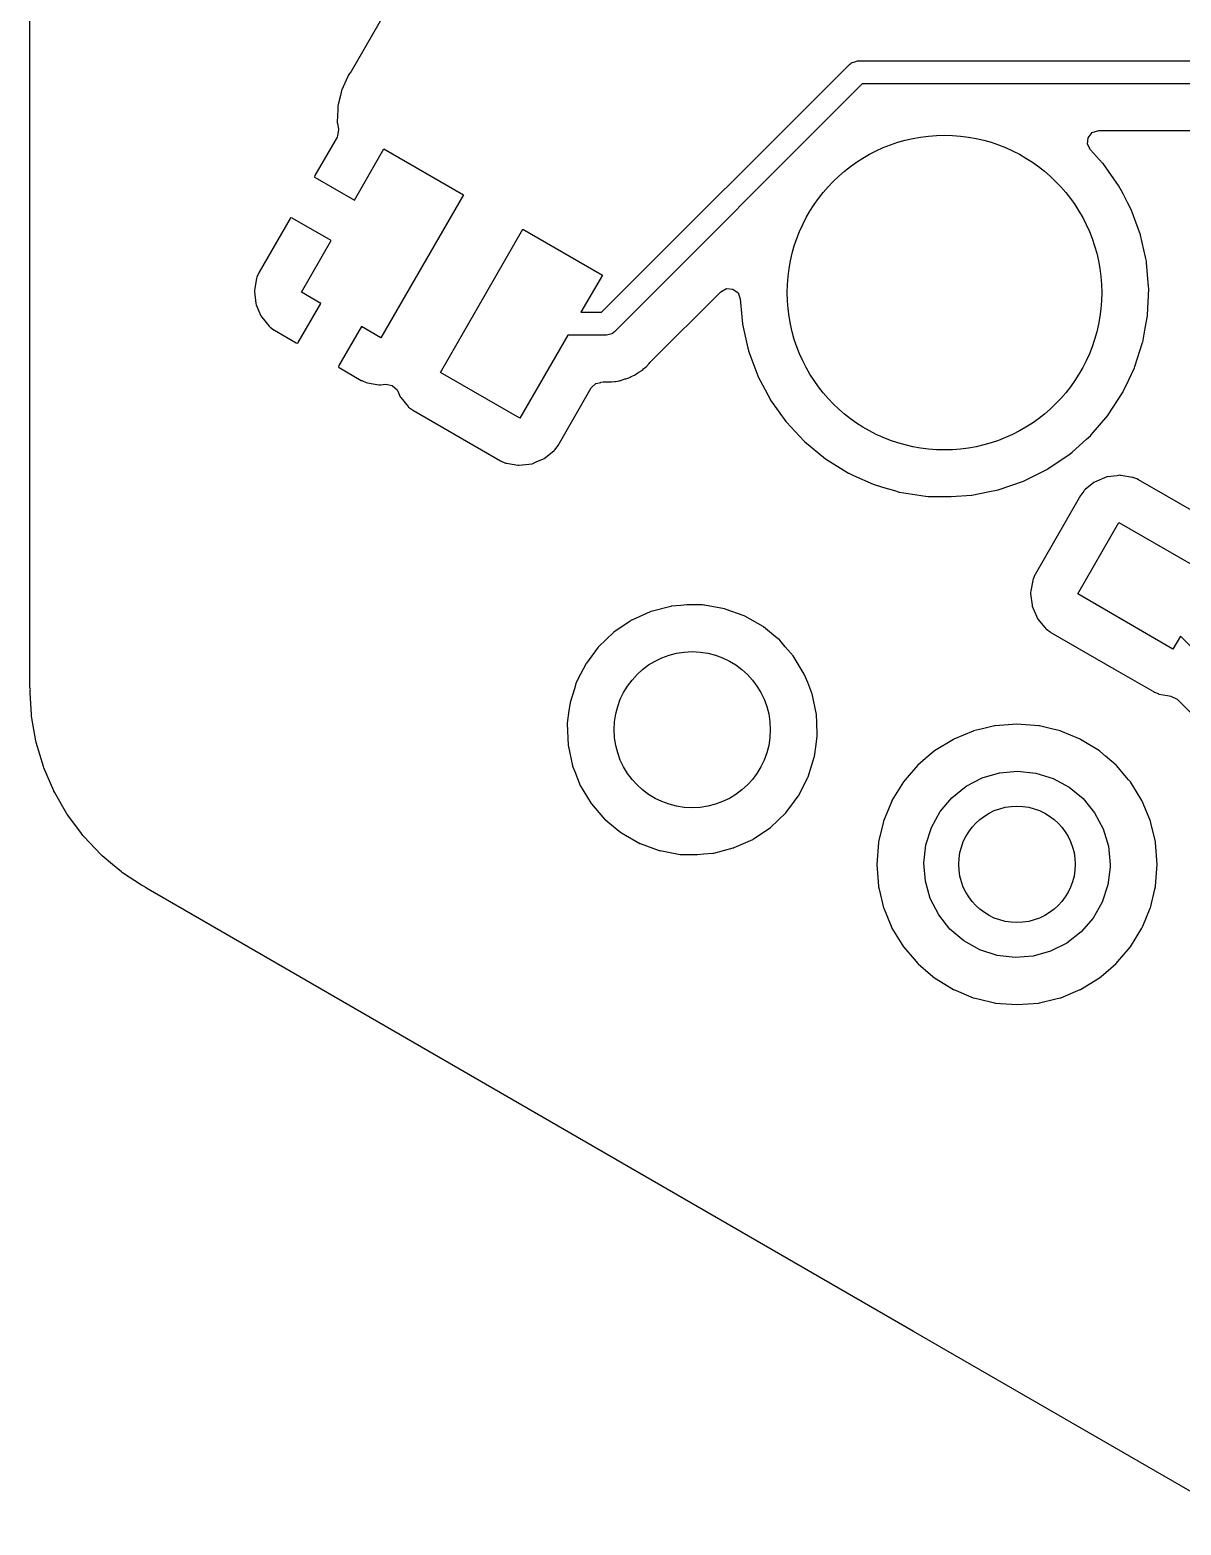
# Model space of a CAD drawing. Extents: x 189 to 319, y -167 to -61.
# Drawn here: x 188.78 to 201.33, y -162.51 to -146.22 of the extents above; entities that cross this region are included whole.
import ezdxf

# ---------------------------------------------------------------- set-up
doc = ezdxf.new("R2010")
doc.units = 0
doc.layers.add('BLACK', color=7, linetype='CONTINUOUS')

msp = doc.modelspace()

# ---------------------------------------------------------------- linework, layer by layer
at = {"layer": 'BLACK', "linetype": 'CONTINUOUS'}
for p, q in [((188.778, -153.361), (188.778, -144.819)), ((193.072, -145.302), (192.281, -146.673)), ((195.012, -149.298), (197.714, -146.597)), ((197.714, -146.597), (197.732, -146.583)), ((197.732, -146.583), (197.735, -146.58)), ((197.735, -146.58), (197.738, -146.579)), ((197.738, -146.579), (197.743, -146.575)), ((197.743, -146.575), (197.773, -146.569)), ((197.773, -146.569), (197.802, -146.56)), ((197.802, -146.56), (216.172, -146.56)), ((192.241, -146.737), (192.179, -146.874)), ((192.244, -146.732), (192.241, -146.737)), ((192.248, -146.721), (192.244, -146.732)), ((192.25, -146.717), (192.248, -146.721)), ((192.248, -146.721), (192.248, -146.721)), ((192.256, -146.706), (192.25, -146.717)), ((192.263, -146.697), (192.256, -146.706)), ((192.269, -146.69), (192.263, -146.697)), ((192.281, -146.673), (192.269, -146.69)), ((192.164, -146.935), (192.141, -147.034)), ((192.176, -146.88), (192.164, -146.935)), ((192.179, -146.874), (192.176, -146.88)), ((192.179, -146.874), (192.179, -146.874)), ((197.854, -146.81), (195.153, -149.512)), ((216.224, -146.81), (197.854, -146.81)), ((192.135, -147.094), (192.13, -147.225)), ((192.136, -147.054), (192.135, -147.094)), ((192.141, -147.034), (192.136, -147.054)), ((192.13, -147.225), (192.13, -147.233)), ((192.13, -147.233), (192.131, -147.239)), ((192.131, -147.239), (192.131, -147.239)), ((192.131, -147.239), (192.142, -147.306)), ((192.127, -147.39), (191.885, -147.809)), ((192.133, -147.377), (192.127, -147.39)), ((192.142, -147.306), (192.133, -147.377)), ((200.309, -147.467), (200.317, -147.396)), ((200.317, -147.396), (200.361, -147.341)), ((200.361, -147.341), (200.433, -147.319)), ((200.433, -147.319), (216.145, -147.319)), ((192.316, -148.078), (192.639, -147.519)), ((192.639, -147.519), (193.505, -148.019)), ((200.341, -147.53), (200.309, -147.467)), ((200.474, -147.673), (200.341, -147.53)), ((200.477, -147.676), (200.474, -147.673)), ((200.474, -147.673), (200.474, -147.673)), ((200.479, -147.679), (200.477, -147.676)), ((200.596, -147.844), (200.479, -147.679)), ((200.479, -147.679), (200.479, -147.679)), ((191.885, -147.809), (191.881, -147.824)), ((191.881, -147.824), (191.882, -147.826)), ((191.882, -147.826), (191.888, -147.831)), ((191.888, -147.831), (192.316, -148.078)), ((200.648, -147.917), (200.596, -147.844)), ((200.697, -148.009), (200.648, -147.917)), ((193.505, -148.019), (192.605, -149.578)), ((200.75, -148.11), (200.697, -148.009)), ((200.785, -148.178), (200.75, -148.11)), ((200.887, -148.455), (200.785, -148.178)), ((191.615, -148.276), (191.277, -148.862)), ((191.62, -148.27), (191.615, -148.276)), ((191.622, -148.27), (191.62, -148.27)), ((191.638, -148.273), (191.622, -148.27)), ((192.062, -148.518), (191.638, -148.273)), ((193.254, -149.953), (194.154, -148.394)), ((194.154, -148.394), (195.02, -148.894)), ((191.739, -149.078), (192.062, -148.518)), ((200.888, -148.459), (200.887, -148.455)), ((200.941, -148.697), (200.888, -148.459)), ((200.888, -148.459), (200.888, -148.459)), ((200.952, -148.743), (200.941, -148.697)), ((200.953, -148.755), (200.952, -148.743)), ((191.274, -148.868), (191.253, -148.915)), ((191.277, -148.862), (191.274, -148.868)), ((195.02, -148.894), (194.787, -149.298)), ((200.976, -149.02), (200.953, -148.755)), ((191.248, -148.93), (191.227, -149.057)), ((191.227, -149.057), (191.227, -149.075)), ((191.227, -149.075), (191.242, -149.202)), ((191.253, -148.915), (191.248, -148.93)), ((195.538, -149.846), (196.31, -149.074)), ((196.31, -149.074), (196.372, -149.04)), ((196.372, -149.04), (196.443, -149.045)), ((196.443, -149.045), (196.5, -149.087)), ((200.964, -149.328), (200.977, -149.042)), ((200.977, -149.037), (200.976, -149.02)), ((200.977, -149.042), (200.977, -149.037)), ((200.977, -149.042), (200.977, -149.042)), ((191.242, -149.202), (191.247, -149.219)), ((191.247, -149.219), (191.297, -149.336)), ((191.705, -149.629), (191.952, -149.201)), ((191.952, -149.201), (191.739, -149.078)), ((196.5, -149.087), (196.524, -149.152)), ((196.524, -149.152), (196.528, -149.192)), ((196.528, -149.192), (196.548, -149.425)), ((191.297, -149.336), (191.306, -149.351)), ((191.306, -149.351), (191.388, -149.451)), ((194.787, -149.298), (195.012, -149.298)), ((200.939, -149.471), (200.963, -149.337)), ((200.963, -149.337), (200.964, -149.332)), ((200.963, -149.337), (200.963, -149.337)), ((200.964, -149.332), (200.964, -149.328)), ((191.388, -149.451), (191.399, -149.461)), ((191.399, -149.461), (191.44, -149.492)), ((191.44, -149.492), (191.446, -149.495)), ((191.446, -149.495), (191.682, -149.632)), ((192.392, -149.455), (192.147, -149.879)), ((192.605, -149.578), (192.392, -149.455)), ((194.643, -149.548), (194.12, -150.453)), ((195.064, -149.548), (194.643, -149.548)), ((195.094, -149.54), (195.064, -149.548)), ((195.124, -149.533), (195.094, -149.54)), ((195.129, -149.529), (195.124, -149.533)), ((195.132, -149.528), (195.129, -149.529)), ((195.135, -149.525), (195.132, -149.528)), ((195.153, -149.512), (195.135, -149.525)), ((196.548, -149.425), (196.549, -149.429)), ((196.549, -149.429), (196.549, -149.429)), ((196.549, -149.429), (196.608, -149.691)), ((200.912, -149.623), (200.939, -149.471)), ((191.682, -149.632), (191.698, -149.635)), ((191.698, -149.635), (191.699, -149.635)), ((191.699, -149.635), (191.705, -149.629)), ((196.608, -149.691), (196.613, -149.713)), ((196.613, -149.713), (196.614, -149.717)), ((196.614, -149.717), (196.614, -149.717)), ((196.614, -149.717), (196.64, -149.789)), ((200.826, -149.889), (200.911, -149.627)), ((200.911, -149.627), (200.912, -149.623)), ((200.911, -149.627), (200.911, -149.627)), ((192.147, -149.879), (192.143, -149.894)), ((195.485, -149.901), (195.501, -149.889)), ((195.501, -149.889), (195.53, -149.855)), ((195.53, -149.855), (195.538, -149.846)), ((196.64, -149.789), (196.715, -149.99)), ((200.822, -149.904), (200.826, -149.889)), ((192.143, -149.894), (192.144, -149.896)), ((192.144, -149.896), (192.15, -149.901)), ((192.15, -149.901), (192.39, -150.04)), ((192.39, -150.04), (192.396, -150.043)), ((192.396, -150.043), (192.443, -150.064)), ((194.12, -150.453), (193.254, -149.953)), ((195.164, -150.054), (195.184, -150.048)), ((195.184, -150.048), (195.203, -150.044)), ((195.203, -150.044), (195.215, -150.043)), ((195.215, -150.043), (195.223, -150.042)), ((195.215, -150.043), (195.215, -150.043)), ((195.223, -150.042), (195.23, -150.039)), ((195.23, -150.039), (195.264, -150.025)), ((195.23, -150.039), (195.23, -150.039)), ((195.264, -150.025), (195.275, -150.022)), ((195.275, -150.022), (195.31, -150.011)), ((195.31, -150.011), (195.318, -150.009)), ((195.31, -150.011), (195.31, -150.011)), ((195.318, -150.009), (195.325, -150.005)), ((195.325, -150.005), (195.335, -149.999)), ((195.325, -150.005), (195.325, -150.005)), ((195.335, -149.999), (195.353, -149.99)), ((195.353, -149.99), (195.372, -149.983)), ((195.372, -149.983), (195.408, -149.957)), ((195.408, -149.957), (195.418, -149.95)), ((195.418, -149.95), (195.449, -149.932)), ((195.449, -149.932), (195.456, -149.928)), ((195.449, -149.932), (195.449, -149.932)), ((195.456, -149.928), (195.47, -149.913)), ((195.47, -149.913), (195.485, -149.901)), ((196.715, -149.99), (196.717, -149.994)), ((196.717, -149.994), (196.717, -149.994)), ((196.717, -149.994), (196.767, -150.09)), ((200.7, -150.161), (200.76, -150.034)), ((200.76, -150.034), (200.822, -149.904)), ((192.443, -150.064), (192.458, -150.068)), ((192.458, -150.068), (192.584, -150.089)), ((192.584, -150.089), (192.602, -150.09)), ((192.602, -150.09), (192.658, -150.083)), ((192.658, -150.083), (192.729, -150.095)), ((192.729, -150.095), (192.781, -150.142)), ((192.781, -150.142), (192.789, -150.159)), ((192.789, -150.159), (192.815, -150.22)), ((194.537, -150.749), (194.899, -150.122)), ((194.899, -150.122), (194.95, -150.073)), ((194.95, -150.073), (195.004, -150.062)), ((195.004, -150.059), (195.03, -150.058)), ((195.004, -150.062), (195.004, -150.059)), ((195.03, -150.058), (195.072, -150.057)), ((195.072, -150.057), (195.076, -150.057)), ((195.076, -150.057), (195.104, -150.057)), ((195.104, -150.057), (195.108, -150.056)), ((195.108, -150.056), (195.12, -150.055)), ((195.108, -150.056), (195.108, -150.056)), ((195.12, -150.055), (195.152, -150.054)), ((195.152, -150.054), (195.156, -150.054)), ((195.156, -150.054), (195.164, -150.054)), ((196.767, -150.09), (196.852, -150.252)), ((200.536, -150.415), (200.693, -150.175)), ((200.693, -150.175), (200.695, -150.171)), ((200.693, -150.175), (200.693, -150.175)), ((200.695, -150.171), (200.7, -150.161)), ((192.815, -150.22), (192.821, -150.227)), ((192.821, -150.227), (192.821, -150.227)), ((192.821, -150.227), (192.902, -150.324)), ((192.902, -150.324), (192.908, -150.332)), ((192.908, -150.332), (192.959, -150.369)), ((192.959, -150.369), (193.908, -150.917)), ((196.852, -150.252), (196.855, -150.255)), ((196.855, -150.255), (197.021, -150.489)), ((197.021, -150.489), (197.021, -150.489)), ((197.021, -150.489), (197.023, -150.492)), ((197.023, -150.492), (197.026, -150.495)), ((197.026, -150.495), (197.026, -150.495)), ((197.026, -150.495), (197.169, -150.648)), ((200.348, -150.635), (200.531, -150.422)), ((200.531, -150.422), (200.534, -150.419)), ((200.531, -150.422), (200.531, -150.422)), ((200.534, -150.419), (200.536, -150.415)), ((200.536, -150.415), (200.536, -150.415)), ((197.169, -150.648), (197.225, -150.708)), ((200.142, -150.822), (200.3, -150.681)), ((200.3, -150.681), (200.342, -150.643)), ((200.342, -150.643), (200.348, -150.635)), ((194.387, -150.892), (194.473, -150.821)), ((194.473, -150.821), (194.494, -150.804)), ((194.494, -150.804), (194.5, -150.799)), ((194.494, -150.804), (194.494, -150.804)), ((194.5, -150.799), (194.537, -150.749)), ((197.225, -150.708), (197.453, -150.896)), ((199.877, -151.006), (200.122, -150.84)), ((200.122, -150.84), (200.142, -150.822)), ((193.908, -150.917), (193.965, -150.942)), ((193.965, -150.942), (193.973, -150.944)), ((193.973, -150.944), (193.973, -150.944)), ((193.973, -150.944), (194.1, -150.965)), ((194.1, -150.965), (194.1, -150.965)), ((194.1, -150.965), (194.109, -150.966)), ((194.109, -150.966), (194.253, -150.949)), ((194.253, -150.949), (194.3, -150.929)), ((194.3, -150.929), (194.379, -150.895)), ((194.379, -150.895), (194.387, -150.892)), ((194.379, -150.895), (194.379, -150.895)), ((197.453, -150.896), (197.704, -151.051)), ((199.786, -151.051), (199.874, -151.008)), ((199.874, -151.008), (199.877, -151.006)), ((199.874, -151.008), (199.874, -151.008)), ((197.704, -151.051), (197.708, -151.053)), ((197.708, -151.053), (197.708, -151.053)), ((197.708, -151.053), (197.76, -151.076)), ((197.76, -151.076), (197.973, -151.172)), ((197.973, -151.172), (198.075, -151.203)), ((199.334, -151.234), (199.613, -151.138)), ((199.613, -151.138), (199.786, -151.051)), ((200.379, -151.155), (200.286, -151.231)), ((200.386, -151.149), (200.379, -151.155)), ((200.379, -151.155), (200.379, -151.155)), ((200.52, -151.092), (200.386, -151.149)), ((200.529, -151.091), (200.52, -151.092)), ((200.633, -151.079), (200.529, -151.091)), ((200.529, -151.091), (200.529, -151.091)), ((200.664, -151.075), (200.633, -151.079)), ((200.673, -151.076), (200.664, -151.075)), ((200.8, -151.097), (200.673, -151.076)), ((200.673, -151.076), (200.673, -151.076)), ((200.808, -151.099), (200.8, -151.097)), ((200.8, -151.097), (200.8, -151.097)), ((200.815, -151.102), (200.808, -151.099)), ((200.846, -151.115), (200.815, -151.102)), ((200.815, -151.102), (200.815, -151.102)), ((200.865, -151.124), (200.846, -151.115)), ((201.182, -151.307), (200.865, -151.124)), ((198.075, -151.203), (198.204, -151.241)), ((198.204, -151.241), (198.256, -151.257)), ((198.256, -151.257), (198.261, -151.257)), ((198.261, -151.257), (198.261, -151.257)), ((198.261, -151.257), (198.545, -151.302)), ((198.545, -151.302), (198.545, -151.302)), ((198.545, -151.302), (198.548, -151.303)), ((198.548, -151.303), (198.573, -151.304)), ((198.573, -151.304), (198.639, -151.307)), ((198.639, -151.307), (198.639, -151.307)), ((198.639, -151.307), (198.64, -151.307)), ((198.64, -151.307), (198.825, -151.307)), ((198.825, -151.307), (199.045, -151.293)), ((199.045, -151.293), (199.049, -151.292)), ((199.049, -151.292), (199.224, -151.256)), ((199.049, -151.292), (199.049, -151.292)), ((199.224, -151.256), (199.334, -151.234)), ((200.235, -151.295), (199.935, -151.815)), ((200.236, -151.292), (200.235, -151.295)), ((200.235, -151.295), (200.235, -151.295)), ((200.238, -151.29), (200.236, -151.292)), ((200.269, -151.248), (200.238, -151.29)), ((200.238, -151.29), (200.238, -151.29)), ((200.273, -151.242), (200.269, -151.248)), ((200.269, -151.248), (200.269, -151.248)), ((200.286, -151.231), (200.273, -151.242)), ((201.985, -151.77), (201.182, -151.307)), ((200.203, -152.368), (200.653, -151.588)), ((200.653, -151.588), (201.692, -152.188)), ((199.935, -151.815), (199.738, -152.155)), ((199.737, -152.158), (199.716, -152.205)), ((199.738, -152.155), (199.737, -152.158)), ((199.712, -152.22), (199.693, -152.335)), ((199.713, -152.213), (199.712, -152.22)), ((199.712, -152.22), (199.712, -152.22)), ((199.716, -152.205), (199.713, -152.213)), ((199.716, -152.205), (199.716, -152.205)), ((195.875, -152.494), (195.775, -152.502)), ((195.942, -152.488), (195.875, -152.494)), ((196.104, -152.488), (195.942, -152.488)), ((196.106, -152.488), (196.104, -152.488)), ((196.111, -152.488), (196.106, -152.488)), ((196.106, -152.488), (196.106, -152.488)), ((196.128, -152.489), (196.111, -152.488)), ((196.132, -152.49), (196.128, -152.489)), ((196.35, -152.529), (196.132, -152.49)), ((196.132, -152.49), (196.132, -152.49)), ((199.693, -152.335), (199.689, -152.356)), ((199.689, -152.356), (199.69, -152.365)), ((199.69, -152.365), (199.705, -152.489)), ((199.705, -152.489), (199.707, -152.501)), ((201.242, -152.968), (200.203, -152.368)), ((195.332, -152.658), (195.325, -152.663)), ((195.336, -152.655), (195.332, -152.658)), ((195.332, -152.658), (195.332, -152.658)), ((195.341, -152.653), (195.336, -152.655)), ((195.542, -152.563), (195.341, -152.653)), ((195.547, -152.56), (195.542, -152.563)), ((195.542, -152.563), (195.542, -152.563)), ((195.552, -152.559), (195.547, -152.56)), ((195.765, -152.504), (195.552, -152.559)), ((195.552, -152.559), (195.552, -152.559)), ((195.77, -152.502), (195.765, -152.504)), ((195.765, -152.504), (195.765, -152.504)), ((195.775, -152.502), (195.77, -152.502)), ((195.775, -152.502), (195.775, -152.502)), ((196.355, -152.53), (196.35, -152.529)), ((196.35, -152.529), (196.35, -152.529)), ((196.36, -152.532), (196.355, -152.53)), ((196.567, -152.607), (196.36, -152.532)), ((196.36, -152.532), (196.36, -152.532)), ((196.572, -152.609), (196.567, -152.607)), ((196.567, -152.607), (196.567, -152.607)), ((196.773, -152.723), (196.572, -152.609)), ((199.707, -152.501), (199.764, -152.635)), ((199.764, -152.635), (199.77, -152.642)), ((199.77, -152.642), (199.77, -152.642)), ((199.77, -152.642), (199.844, -152.733)), ((195.145, -152.784), (194.978, -152.943)), ((195.325, -152.663), (195.145, -152.784)), ((196.777, -152.726), (196.773, -152.723)), ((196.909, -152.835), (196.777, -152.726)), ((196.777, -152.726), (196.777, -152.726)), ((199.844, -152.733), (199.856, -152.747)), ((199.856, -152.747), (199.863, -152.752)), ((199.863, -152.752), (199.863, -152.752)), ((199.863, -152.752), (199.904, -152.782)), ((199.904, -152.782), (199.904, -152.782)), ((199.904, -152.782), (199.907, -152.784)), ((199.907, -152.784), (199.91, -152.786)), ((199.91, -152.786), (199.91, -152.786)), ((199.91, -152.786), (200.597, -153.182)), ((194.975, -152.948), (194.846, -153.121)), ((194.978, -152.943), (194.975, -152.948)), ((196.951, -152.869), (196.909, -152.835)), ((196.955, -152.873), (196.951, -152.869)), ((197.015, -152.943), (196.955, -152.873)), ((196.955, -152.873), (196.955, -152.873)), ((197.102, -153.043), (197.015, -152.943)), ((201.322, -152.829), (201.242, -152.968)), ((202.805, -154.313), (201.322, -152.829)), ((194.838, -153.133), (194.783, -153.241)), ((194.84, -153.128), (194.838, -153.133)), ((194.846, -153.121), (194.84, -153.128)), ((197.222, -153.241), (197.102, -153.043)), ((194.783, -153.241), (194.736, -153.334)), ((197.259, -153.334), (197.222, -153.241)), ((200.597, -153.182), (201.029, -153.432)), ((188.779, -153.378), (188.778, -153.361)), ((188.782, -153.399), (188.779, -153.378)), ((188.78, -153.445), (188.782, -153.418)), ((188.794, -153.681), (188.78, -153.445)), ((188.783, -153.409), (188.782, -153.399)), ((188.782, -153.418), (188.783, -153.409)), ((188.782, -153.418), (188.782, -153.418)), ((188.782, -153.418), (188.782, -153.418)), ((194.715, -153.403), (194.669, -153.549)), ((194.736, -153.334), (194.715, -153.403)), ((197.305, -153.45), (197.259, -153.334)), ((197.307, -153.455), (197.305, -153.45)), ((197.354, -153.681), (197.307, -153.455)), ((201.029, -153.432), (201.039, -153.437)), ((201.039, -153.437), (201.079, -153.454)), ((201.079, -153.454), (201.079, -153.454)), ((201.079, -153.454), (201.087, -153.458)), ((201.087, -153.458), (201.182, -153.473)), ((201.182, -153.473), (201.22, -153.48)), ((194.656, -153.638), (194.638, -153.775)), ((194.668, -153.554), (194.656, -153.638)), ((194.669, -153.549), (194.668, -153.554)), ((194.669, -153.549), (194.669, -153.549)), ((201.22, -153.48), (201.288, -153.515)), ((201.288, -153.515), (202.39, -154.617)), ((188.794, -153.685), (188.794, -153.681)), ((188.796, -153.699), (188.794, -153.685)), ((188.811, -153.783), (188.796, -153.699)), ((188.844, -153.969), (188.811, -153.783)), ((194.638, -153.775), (194.637, -153.783)), ((194.637, -153.783), (194.646, -154.014)), ((197.357, -153.768), (197.354, -153.681)), ((197.362, -153.903), (197.357, -153.768)), ((199.541, -153.785), (199.302, -153.804)), ((199.78, -153.804), (199.541, -153.785)), ((197.35, -154.008), (197.362, -153.917)), ((197.363, -153.912), (197.362, -153.903)), ((197.362, -153.917), (197.363, -153.912)), ((197.362, -153.917), (197.362, -153.917)), ((198.847, -153.952), (198.642, -154.077)), ((198.851, -153.95), (198.847, -153.952)), ((199.064, -153.862), (198.851, -153.95)), ((198.851, -153.95), (198.851, -153.95)), ((199.068, -153.86), (199.064, -153.862)), ((199.064, -153.862), (199.064, -153.862)), ((199.166, -153.837), (199.068, -153.86)), ((199.297, -153.805), (199.166, -153.837)), ((199.302, -153.804), (199.297, -153.805)), ((199.297, -153.805), (199.297, -153.805)), ((199.785, -153.805), (199.78, -153.804)), ((199.916, -153.837), (199.785, -153.805)), ((199.785, -153.805), (199.785, -153.805)), ((200.013, -153.86), (199.916, -153.837)), ((200.018, -153.862), (200.013, -153.86)), ((200.231, -153.95), (200.018, -153.862)), ((200.018, -153.862), (200.018, -153.862)), ((200.235, -153.952), (200.231, -153.95)), ((200.231, -153.95), (200.231, -153.95)), ((200.44, -154.077), (200.235, -153.952)), ((188.844, -153.97), (188.844, -153.969)), ((188.847, -153.985), (188.844, -153.97)), ((188.926, -154.248), (188.847, -153.985)), ((194.646, -154.014), (194.693, -154.239)), ((197.332, -154.14), (197.35, -154.008)), ((198.638, -154.08), (198.574, -154.135)), ((198.642, -154.077), (198.638, -154.08)), ((198.638, -154.08), (198.638, -154.08)), ((200.444, -154.08), (200.44, -154.077)), ((200.507, -154.135), (200.444, -154.08)), ((200.444, -154.08), (200.444, -154.08)), ((188.931, -154.262), (188.926, -154.248)), ((189.039, -154.512), (188.931, -154.262)), ((194.693, -154.239), (194.695, -154.244)), ((194.695, -154.244), (194.695, -154.244)), ((194.695, -154.244), (194.719, -154.304)), ((197.264, -154.361), (197.305, -154.23)), ((197.305, -154.23), (197.331, -154.145)), ((197.331, -154.145), (197.332, -154.14)), ((197.331, -154.145), (197.331, -154.145)), ((198.456, -154.237), (198.323, -154.392)), ((198.46, -154.233), (198.456, -154.237)), ((198.574, -154.135), (198.46, -154.233)), ((200.622, -154.233), (200.507, -154.135)), ((200.625, -154.237), (200.622, -154.233)), ((200.758, -154.392), (200.625, -154.237)), ((194.719, -154.304), (194.778, -154.454)), ((197.217, -154.454), (197.262, -154.365)), ((197.262, -154.365), (197.264, -154.361)), ((197.262, -154.365), (197.262, -154.365)), ((198.304, -154.415), (198.178, -154.62)), ((198.323, -154.392), (198.304, -154.415)), ((198.985, -154.464), (199.16, -154.372)), ((199.16, -154.372), (199.351, -154.316)), ((199.351, -154.316), (199.548, -154.298)), ((199.548, -154.298), (199.745, -154.319)), ((199.745, -154.319), (199.935, -154.378)), ((199.935, -154.378), (200.109, -154.472)), ((200.778, -154.415), (200.758, -154.392)), ((200.903, -154.62), (200.778, -154.415)), ((189.04, -154.515), (189.039, -154.512)), ((189.047, -154.528), (189.04, -154.515)), ((189.182, -154.762), (189.047, -154.528)), ((194.778, -154.454), (194.898, -154.651)), ((197.116, -154.625), (197.156, -154.57)), ((197.156, -154.57), (197.16, -154.566)), ((197.156, -154.57), (197.156, -154.57)), ((197.16, -154.566), (197.217, -154.454)), ((198.703, -154.74), (198.83, -154.588)), ((198.83, -154.588), (198.985, -154.464)), ((200.109, -154.472), (200.262, -154.598)), ((200.262, -154.598), (200.387, -154.752)), ((189.184, -154.766), (189.182, -154.762)), ((189.192, -154.778), (189.184, -154.766)), ((189.342, -154.979), (189.192, -154.778)), ((194.898, -154.651), (194.901, -154.655)), ((194.901, -154.655), (195.044, -154.82)), ((196.855, -154.911), (197.022, -154.751)), ((197.022, -154.751), (197.116, -154.625)), ((198.176, -154.625), (198.093, -154.825)), ((198.178, -154.62), (198.176, -154.625)), ((198.176, -154.625), (198.176, -154.625)), ((198.607, -154.914), (198.703, -154.74)), ((200.387, -154.752), (200.48, -154.927)), ((200.905, -154.625), (200.903, -154.62)), ((200.988, -154.825), (200.905, -154.625)), ((200.905, -154.625), (200.905, -154.625)), ((195.044, -154.82), (195.049, -154.825)), ((195.049, -154.825), (195.078, -154.85)), ((195.078, -154.85), (195.223, -154.968)), ((196.772, -154.967), (196.855, -154.911)), ((198.082, -154.862), (198.032, -155.07)), ((198.087, -154.842), (198.082, -154.862)), ((198.093, -154.825), (198.087, -154.842)), ((198.547, -155.103), (198.607, -154.914)), ((200.48, -154.927), (200.538, -155.117)), ((200.995, -154.842), (200.988, -154.825)), ((201, -154.862), (200.995, -154.842)), ((201.05, -155.07), (201, -154.862)), ((189.357, -154.999), (189.342, -154.979)), ((189.366, -155.01), (189.357, -154.999)), ((189.555, -155.21), (189.366, -155.01)), ((195.223, -154.968), (195.223, -154.968)), ((195.223, -154.968), (195.227, -154.972)), ((195.227, -154.972), (195.428, -155.086)), ((195.428, -155.086), (195.433, -155.088)), ((195.433, -155.088), (195.433, -155.088)), ((195.433, -155.088), (195.64, -155.163)), ((196.458, -155.132), (196.659, -155.042)), ((196.659, -155.042), (196.664, -155.039)), ((196.664, -155.039), (196.668, -155.036)), ((196.668, -155.036), (196.772, -154.967)), ((196.668, -155.036), (196.668, -155.036)), ((198.031, -155.075), (198.012, -155.314)), ((198.032, -155.07), (198.031, -155.075)), ((198.032, -155.07), (198.032, -155.07)), ((198.525, -155.3), (198.547, -155.103)), ((201.051, -155.075), (201.05, -155.07)), ((201.05, -155.07), (201.05, -155.07)), ((201.07, -155.314), (201.051, -155.075)), ((189.565, -155.22), (189.555, -155.21)), ((189.678, -155.314), (189.565, -155.22)), ((195.64, -155.163), (195.64, -155.163)), ((195.64, -155.163), (195.645, -155.164)), ((195.645, -155.164), (195.65, -155.165)), ((195.65, -155.165), (195.65, -155.165)), ((195.65, -155.165), (195.868, -155.205)), ((195.868, -155.205), (195.868, -155.205)), ((195.868, -155.205), (195.872, -155.206)), ((195.872, -155.206), (195.889, -155.206)), ((195.889, -155.206), (195.894, -155.207)), ((195.894, -155.207), (195.894, -155.207)), ((195.894, -155.207), (195.896, -155.207)), ((195.896, -155.207), (196.058, -155.207)), ((196.058, -155.207), (196.125, -155.201)), ((196.125, -155.201), (196.225, -155.193)), ((196.225, -155.193), (196.225, -155.192)), ((196.225, -155.192), (196.23, -155.192)), ((196.23, -155.192), (196.235, -155.191)), ((196.235, -155.191), (196.448, -155.135)), ((196.235, -155.191), (196.235, -155.191)), ((196.448, -155.135), (196.453, -155.134)), ((196.448, -155.135), (196.448, -155.135)), ((196.453, -155.134), (196.458, -155.132)), ((196.458, -155.132), (196.458, -155.132)), ((200.538, -155.117), (200.557, -155.314)), ((189.776, -155.397), (189.678, -155.314)), ((189.788, -155.406), (189.776, -155.397)), ((189.995, -155.542), (189.788, -155.406)), ((198.012, -155.314), (198.031, -155.553)), ((198.542, -155.498), (198.525, -155.3)), ((200.557, -155.343), (200.532, -155.539)), ((200.557, -155.314), (200.557, -155.343)), ((201.051, -155.553), (201.07, -155.314)), ((190.016, -155.553), (189.995, -155.542)), ((190.032, -155.56), (190.016, -155.553)), ((190.039, -155.565), (190.032, -155.56)), ((190.051, -155.575), (190.039, -155.565)), ((190.039, -155.565), (190.039, -155.565)), ((190.067, -155.586), (190.051, -155.575)), ((194.84, -158.341), (190.067, -155.586)), ((198.031, -155.553), (198.032, -155.558)), ((198.032, -155.558), (198.032, -155.558)), ((198.032, -155.558), (198.038, -155.586)), ((198.038, -155.586), (198.087, -155.787)), ((198.596, -155.688), (198.542, -155.498)), ((200.532, -155.539), (200.469, -155.727)), ((200.995, -155.787), (201.044, -155.586)), ((201.044, -155.586), (201.05, -155.558)), ((201.05, -155.558), (201.051, -155.553)), ((201.05, -155.558), (201.05, -155.558)), ((198.687, -155.865), (198.596, -155.688)), ((200.469, -155.727), (200.371, -155.9)), ((198.087, -155.787), (198.088, -155.791)), ((198.088, -155.791), (198.088, -155.791)), ((198.088, -155.791), (198.17, -155.989)), ((198.81, -156.02), (198.687, -155.865)), ((200.371, -155.9), (200.242, -156.05)), ((200.912, -155.989), (200.993, -155.791)), ((200.993, -155.791), (200.995, -155.787)), ((200.993, -155.791), (200.993, -155.791)), ((198.17, -155.989), (198.178, -156.008)), ((198.178, -156.008), (198.304, -156.213)), ((198.961, -156.149), (198.81, -156.02)), ((200.242, -156.05), (200.085, -156.172)), ((200.778, -156.213), (200.903, -156.008)), ((200.903, -156.008), (200.912, -155.989)), ((198.304, -156.213), (198.307, -156.217)), ((198.307, -156.217), (198.307, -156.217)), ((198.307, -156.217), (198.419, -156.349)), ((199.134, -156.245), (198.961, -156.149)), ((199.323, -156.307), (199.134, -156.245)), ((200.085, -156.172), (199.908, -156.261)), ((200.662, -156.349), (200.775, -156.217)), ((200.775, -156.217), (200.778, -156.213)), ((200.775, -156.217), (200.775, -156.217)), ((198.419, -156.349), (198.46, -156.396)), ((198.46, -156.396), (198.463, -156.399)), ((198.463, -156.399), (198.597, -156.513)), ((199.52, -156.33), (199.323, -156.307)), ((199.717, -156.315), (199.52, -156.33)), ((199.908, -156.261), (199.717, -156.315)), ((200.485, -156.513), (200.618, -156.399)), ((200.618, -156.399), (200.622, -156.396)), ((200.622, -156.396), (200.662, -156.349)), ((198.597, -156.513), (198.642, -156.551)), ((198.642, -156.551), (198.847, -156.677)), ((200.235, -156.677), (200.44, -156.551)), ((200.44, -156.551), (200.485, -156.513)), ((198.847, -156.677), (198.851, -156.679)), ((198.851, -156.679), (198.851, -156.679)), ((198.851, -156.679), (199.064, -156.767)), ((200.018, -156.767), (200.231, -156.679)), ((200.231, -156.679), (200.235, -156.677)), ((200.231, -156.679), (200.231, -156.679)), ((199.064, -156.767), (199.068, -156.769)), ((199.068, -156.769), (199.119, -156.781)), ((199.119, -156.781), (199.297, -156.823)), ((199.297, -156.823), (199.297, -156.823)), ((199.297, -156.823), (199.302, -156.825)), ((199.302, -156.825), (199.541, -156.843)), ((199.541, -156.843), (199.78, -156.825)), ((199.78, -156.825), (199.785, -156.823)), ((199.785, -156.823), (199.963, -156.781)), ((199.785, -156.823), (199.785, -156.823)), ((199.963, -156.781), (200.013, -156.769)), ((200.013, -156.769), (200.018, -156.767)), ((198.411, -160.403), (194.84, -158.341)), ((202.067, -162.514), (198.411, -160.403))]:
    msp.add_line(p, q, dxfattribs=at)
at = {"layer": 'BLACK'}
for centre, radius in [((198.75, -149.084), 1.7145), ((196, -153.847), 0.8509), ((199.541, -155.314), 0.635)]:
    msp.add_circle(centre, radius, dxfattribs=at)

doc.saveas('drawing.dxf')
